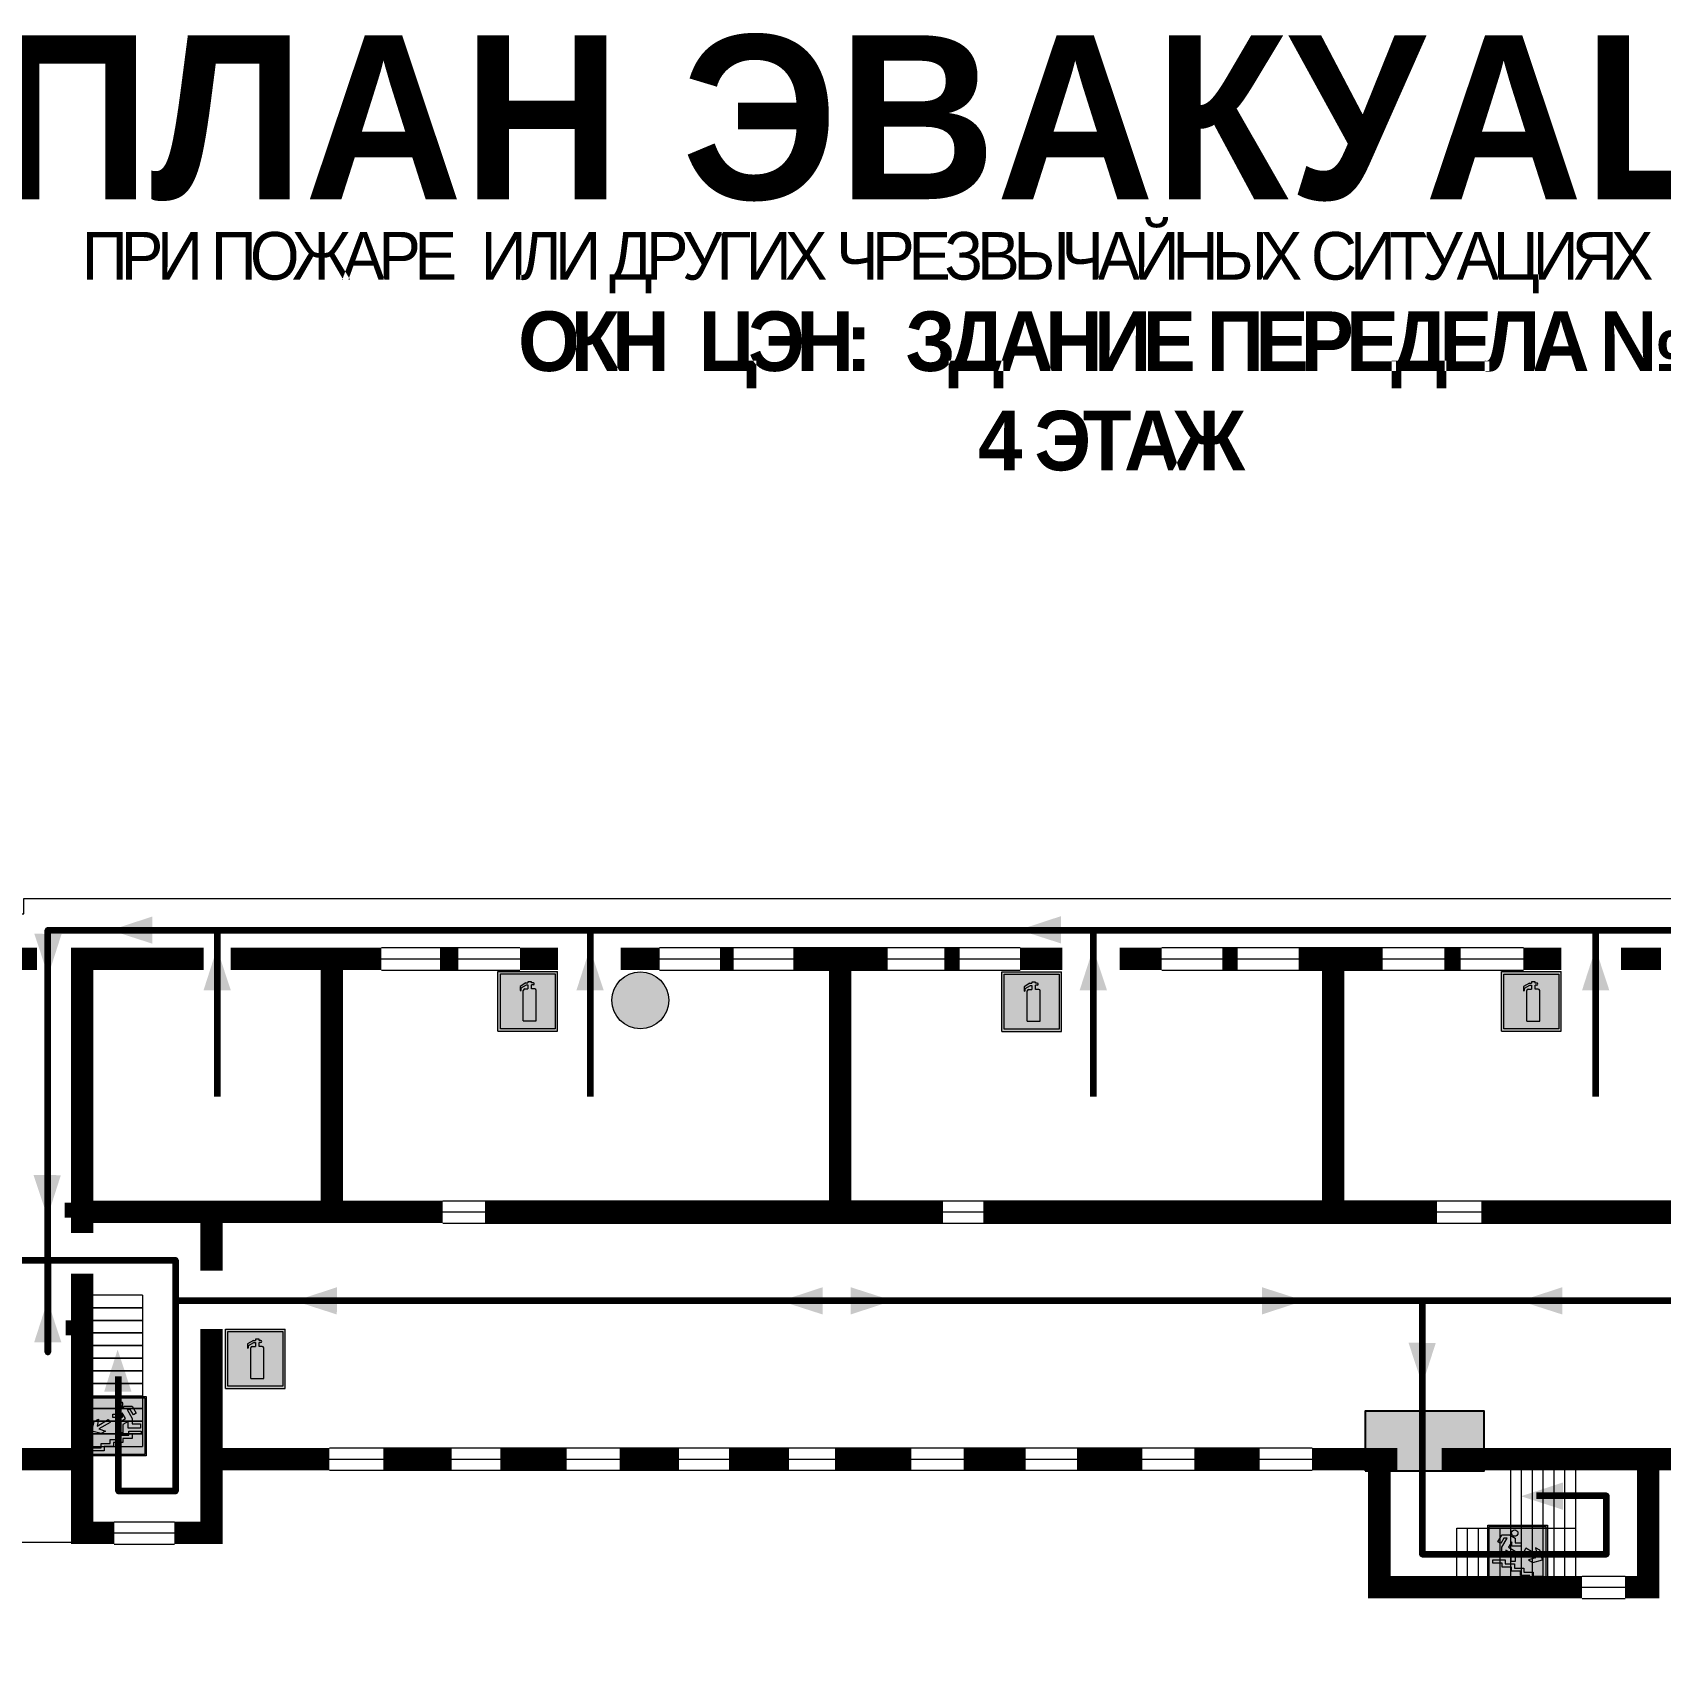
# Model space of a CAD drawing. Header units: millimetres. Extents: x 13810 to 67229, y 12374 to 21950.
# Drawn here: x 33549.8 to 33768.2, y 15489.3 to 15709.8 of the extents above; entities that cross this region are included whole.
import ezdxf

# ---------------------------------------------------------------- set-up
doc = ezdxf.new("R2010")
doc.units = ezdxf.units.MM
doc.layers.add('План_Штампы', color=7, linetype='Continuous')
doc.styles.add('обычный', font='arial.ttf')

# ---------------------------------------------------------------- blocks, each defined once
blk = doc.blocks.new('вниз 3')
at = {"lineweight": 0, "true_color": 0xffffff}
h = blk.add_hatch(color=7, dxfattribs=at)
h.dxf.hatch_style = 1
h.paths.add_polyline_path([(40997.5, -4475.69), (40997.25, -4475.28), (40995.76, -4476.15), (40995.97, -4475.23), (40995.39, -4475.56), (40995.05, -4476.83), (40996.33, -4477.17), (40996.91, -4476.83), (40996, -4476.55)], flags=0)
h.paths.add_polyline_path([(40999.81, -4473.95), (41000.22, -4473.95), (41000.64, -4474.67), (41001.03, -4474.43), (41000.46, -4473.49), (41000.42, -4473.49), (40999.43, -4473.49), (40998.68, -4473.92), (40998.68, -4474.57), (40997.88, -4474.57), (40997.88, -4475), (40999.14, -4475), (40999.14, -4474.43), (40999.14, -4474.38), (40999.59, -4475.15), (40998.72, -4475.67), (40998.72, -4477.06), (40999.24, -4477.06), (40999.24, -4475.96), (40999.95, -4475.56), (40999.95, -4476.43), (41001.61, -4476.43), (41001.61, -4475.88), (41000.47, -4475.88), (41000.47, -4475.12)], flags=0)
h.paths.add_polyline_path([(40999.2, -4473.24, 1), (40998.35, -4473.24, 1)], flags=0)
h.paths.add_polyline_path([(41000.46, -4477.26), (41001.69, -4477.26), (41001.69, -4476.84), (41000.03, -4476.84), (41000.03, -4477.39), (40998.78, -4477.39), (40998.78, -4477.95), (40997.53, -4477.95), (40997.53, -4478.5), (40996.29, -4478.5), (40996.29, -4479.06), (40995.05, -4479.06), (40995.05, -4479.48), (40995.29, -4479.48), (40996.72, -4479.48), (40996.72, -4478.92), (40997.97, -4478.92), (40997.97, -4478.36), (40999.2, -4478.36), (40999.2, -4477.81), (41000.46, -4477.81)], flags=0)
h.paths.add_polyline_path([(41002.37, -4472.17), (40994.37, -4472.17), (40994.37, -4480.17), (41002.37, -4480.17)])
h.paths.add_polyline_path([(41002.16, -4479.96), (40994.57, -4479.96), (40994.57, -4472.37), (41002.16, -4472.37)], flags=16)
h.paths.add_polyline_path([(41001.61, -4475.88), (41001.61, -4476.43), (40999.95, -4476.43), (40999.95, -4475.56), (40999.24, -4475.96), (40999.24, -4477.06), (40998.72, -4477.06), (40998.72, -4475.67), (40999.59, -4475.15), (40999.14, -4474.38), (40999.14, -4474.43), (40999.14, -4475), (40997.88, -4475), (40997.88, -4474.57), (40998.68, -4474.57), (40998.68, -4473.92), (40999.43, -4473.49), (41000.42, -4473.49), (41000.46, -4473.49), (41001.03, -4474.43), (41000.64, -4474.67), (41000.22, -4473.95), (40999.81, -4473.95), (41000.47, -4475.12), (41000.47, -4475.88)], flags=0)
h.paths.add_polyline_path([(41001.69, -4476.84), (41001.69, -4477.26), (41000.46, -4477.26), (41000.46, -4477.81), (40999.2, -4477.81), (40999.2, -4478.36), (40997.97, -4478.36), (40997.97, -4478.92), (40996.72, -4478.92), (40996.72, -4479.48), (40995.05, -4479.48), (40995.05, -4479.06), (40996.29, -4479.06), (40996.29, -4478.5), (40997.53, -4478.5), (40997.53, -4477.95), (40998.78, -4477.95), (40998.78, -4477.39), (41000.03, -4477.39), (41000.03, -4476.84)], flags=0)
h.paths.add_polyline_path([(40998.35, -4473.24, -1), (40999.2, -4473.24, -1)], flags=0)
h.paths.add_polyline_path([(40997.5, -4475.69), (40996, -4476.55), (40996.91, -4476.83), (40996.33, -4477.17), (40995.05, -4476.83), (40995.39, -4475.56), (40995.97, -4475.23), (40995.76, -4476.15), (40997.25, -4475.28)], flags=0)
at = {"lineweight": 0}
h = blk.add_hatch(color=126, dxfattribs=at)
h.dxf.hatch_style = 1
h.paths.add_polyline_path([(41002.16, -4472.37), (40994.57, -4472.37), (40994.57, -4479.96), (41002.16, -4479.96)])
h.paths.add_polyline_path([(40995.97, -4475.23), (40995.76, -4476.15), (40997.25, -4475.28), (40997.5, -4475.69), (40996, -4476.55), (40996.91, -4476.83), (40996.33, -4477.17), (40995.05, -4476.83), (40995.39, -4475.56)], flags=16)
h.paths.add_polyline_path([(40997.88, -4474.57), (40998.68, -4474.57), (40998.68, -4473.92), (40999.43, -4473.49), (41000.42, -4473.49), (41000.46, -4473.49), (41001.03, -4474.43), (41000.64, -4474.67), (41000.22, -4473.95), (40999.81, -4473.95), (41000.47, -4475.12), (41000.47, -4475.88), (41001.61, -4475.88), (41001.61, -4476.43), (40999.95, -4476.43), (40999.95, -4475.56), (40999.24, -4475.96), (40999.24, -4477.06), (40998.72, -4477.06), (40998.72, -4475.67), (40999.59, -4475.15), (40999.14, -4474.38), (40999.14, -4474.43), (40999.14, -4475), (40997.88, -4475)], flags=16)
h.paths.add_polyline_path([(40998.35, -4473.24, -1), (40999.2, -4473.24, -1)], flags=16)
h.paths.add_polyline_path([(40997.53, -4477.95), (40998.78, -4477.95), (40998.78, -4477.39), (41000.03, -4477.39), (41000.03, -4476.84), (41001.69, -4476.84), (41001.69, -4477.26), (41000.46, -4477.26), (41000.46, -4477.81), (40999.2, -4477.81), (40999.2, -4478.36), (40997.97, -4478.36), (40997.97, -4478.92), (40996.72, -4478.92), (40996.72, -4479.48), (40995.05, -4479.48), (40995.05, -4479.06), (40996.29, -4479.06), (40996.29, -4478.5), (40997.53, -4478.5)], flags=16)
at = {"lineweight": 0, "true_color": 0xffffff}
h = blk.add_hatch(color=7, dxfattribs=at)
h.dxf.hatch_style = 1
h.paths.add_polyline_path([(40999.2, -4473.24, 1), (40998.35, -4473.24, 1)])
h.paths.add_polyline_path([(40999.81, -4473.95), (41000.22, -4473.95), (41000.64, -4474.67), (41001.03, -4474.43), (41000.46, -4473.49), (41000.42, -4473.49), (40999.43, -4473.49), (40998.68, -4473.92), (40998.68, -4474.57), (40997.88, -4474.57), (40997.88, -4475), (40999.14, -4475), (40999.14, -4474.43), (40999.14, -4474.38), (40999.59, -4475.15), (40998.72, -4475.67), (40998.72, -4477.06), (40999.24, -4477.06), (40999.24, -4475.96), (40999.95, -4475.56), (40999.95, -4476.43), (41001.61, -4476.43), (41001.61, -4475.88), (41000.47, -4475.88), (41000.47, -4475.12)])
h.paths.add_polyline_path([(40999.2, -4477.81), (41000.46, -4477.81), (41000.46, -4477.26), (41001.69, -4477.26), (41001.69, -4476.84), (41000.03, -4476.84), (41000.03, -4477.39), (40998.78, -4477.39), (40998.78, -4477.95), (40997.53, -4477.95), (40997.53, -4478.5), (40996.29, -4478.5), (40996.29, -4479.06), (40995.05, -4479.06), (40995.05, -4479.48), (40995.29, -4479.48), (40996.72, -4479.48), (40996.72, -4478.92), (40997.97, -4478.92), (40997.97, -4478.36), (40999.2, -4478.36)])
h.paths.add_polyline_path([(40997.5, -4475.69), (40997.25, -4475.28), (40995.76, -4476.15), (40995.97, -4475.23), (40995.39, -4475.56), (40995.05, -4476.83), (40996.33, -4477.17), (40996.91, -4476.83), (40996, -4476.55)])
at = {"color": 126, "lineweight": 0}
for points in [[(40994.37, -4472.17), (41002.37, -4472.17), (41002.37, -4480.17), (40994.37, -4480.17)], [(40994.57, -4472.37), (41002.16, -4472.37), (41002.16, -4479.96), (40994.57, -4479.96)]]:
    blk.add_lwpolyline(points, close=True, dxfattribs=at)
for points in [[(40999.14, -4474.43), (40999.14, -4475), (40997.88, -4475), (40997.88, -4474.57), (40998.68, -4474.57), (40998.68, -4473.92), (40999.43, -4473.49), (41000.42, -4473.49), (41000.46, -4473.49), (41001.03, -4474.43), (41000.64, -4474.67), (41000.22, -4473.95), (40999.81, -4473.95), (41000.47, -4475.12), (41000.47, -4475.88), (41001.61, -4475.88), (41001.61, -4476.43), (40999.95, -4476.43), (40999.95, -4475.56), (40999.24, -4475.96), (40999.24, -4477.06), (40998.72, -4477.06), (40998.72, -4475.67), (40999.59, -4475.15), (40999.14, -4474.38), (40999.14, -4474.43)], [(40995.05, -4476.83), (40995.39, -4475.56), (40995.97, -4475.23), (40995.76, -4476.15), (40997.25, -4475.28), (40997.5, -4475.69), (40996, -4476.55), (40996.91, -4476.83), (40996.33, -4477.17), (40995.05, -4476.83)], [(40995.29, -4479.48), (40995.05, -4479.48), (40995.05, -4479.06), (40996.29, -4479.06), (40996.29, -4478.5), (40997.53, -4478.5), (40997.53, -4477.95), (40998.78, -4477.95), (40998.78, -4477.39), (41000.03, -4477.39), (41000.03, -4476.84), (41001.69, -4476.84), (41001.69, -4477.26), (41000.46, -4477.26), (41000.46, -4477.81), (40999.2, -4477.81), (40999.2, -4478.36), (40997.97, -4478.36), (40997.97, -4478.92), (40996.72, -4478.92), (40996.72, -4479.48), (40995.05, -4479.48)]]:
    blk.add_lwpolyline(points, dxfattribs=at)
blk.add_circle((40998.77, -4473.24), 0.426, dxfattribs=at)
blk = doc.blocks.new('вниз')
at = {"lineweight": 0, "true_color": 0xffffff}
h = blk.add_hatch(color=7, dxfattribs=at)
h.dxf.hatch_style = 1
h.paths.add_polyline_path([(40994.51, -4472.22), (40986.51, -4472.22), (40986.51, -4480.22), (40994.51, -4480.22)])
h.paths.add_polyline_path([(40994.31, -4472.42), (40994.31, -4480.01), (40986.71, -4480.01), (40986.71, -4472.42)], flags=16)
h.paths.add_polyline_path([(40988.43, -4473.53), (40989.43, -4473.53), (40990.19, -4473.96), (40990.19, -4474.6), (40991, -4474.6), (40991, -4475.06), (40989.73, -4475.06), (40989.73, -4474.46), (40989.3, -4475.18), (40990.17, -4475.7), (40990.17, -4477.11), (40989.63, -4477.11), (40989.63, -4476.01), (40988.94, -4475.59), (40988.94, -4476.46), (40988.94, -4476.46), (40987.47, -4476.46), (40987.26, -4476.46), (40987.26, -4475.92), (40988.4, -4475.92), (40988.4, -4475.2), (40989.1, -4473.99), (40988.66, -4473.99), (40988.24, -4474.7), (40987.86, -4474.47), (40988.41, -4473.56)], flags=0)
h.paths.add_polyline_path([(40990.55, -4473.29, -1), (40989.69, -4473.29, -1)], flags=0)
h.paths.add_polyline_path([(40988.85, -4476.89), (40988.85, -4477.43), (40990.1, -4477.43), (40990.1, -4477.99), (40991.34, -4477.99), (40991.34, -4478.54), (40992.59, -4478.54), (40992.59, -4479.09), (40993.83, -4479.09), (40993.83, -4479.52), (40992.17, -4479.52), (40992.17, -4478.97), (40990.91, -4478.97), (40990.91, -4478.41), (40989.68, -4478.41), (40989.68, -4477.86), (40988.43, -4477.86), (40988.43, -4477.31), (40987.6, -4477.31), (40987.18, -4477.31), (40987.18, -4476.89)], flags=0)
h.paths.add_polyline_path([(40991.61, -4475.33), (40993.12, -4476.2), (40992.9, -4475.27), (40993.48, -4475.6), (40993.83, -4476.88), (40992.56, -4477.22), (40991.97, -4476.88), (40992.9, -4476.61), (40991.38, -4475.74), (40991.58, -4475.39)], flags=0)
h.paths.add_polyline_path([(40990.19, -4473.96), (40989.43, -4473.53), (40988.43, -4473.53), (40988.41, -4473.56), (40987.86, -4474.47), (40988.24, -4474.7), (40988.66, -4473.99), (40989.1, -4473.99), (40988.4, -4475.2), (40988.4, -4475.92), (40987.26, -4475.92), (40987.26, -4476.46), (40987.47, -4476.46), (40988.94, -4476.46), (40988.94, -4476.27), (40988.94, -4475.59), (40989.63, -4476.01), (40989.63, -4477.11), (40990.17, -4477.11), (40990.17, -4475.7), (40989.3, -4475.18), (40989.73, -4474.46), (40989.73, -4475.06), (40991, -4475.06), (40991, -4474.6), (40990.19, -4474.6)], flags=0)
h.paths.add_polyline_path([(40990.55, -4473.29, 1), (40989.69, -4473.29, 1)], flags=0)
h.paths.add_polyline_path([(40991.61, -4475.33), (40991.58, -4475.39), (40991.38, -4475.74), (40992.9, -4476.61), (40991.97, -4476.88), (40992.56, -4477.22), (40993.83, -4476.88), (40993.48, -4475.6), (40992.9, -4475.27), (40993.12, -4476.2)], flags=0)
h.paths.add_polyline_path([(40990.1, -4477.43), (40988.85, -4477.43), (40988.85, -4476.89), (40987.18, -4476.89), (40987.18, -4477.31), (40987.6, -4477.31), (40988.43, -4477.31), (40988.43, -4477.86), (40989.68, -4477.86), (40989.68, -4478.41), (40990.91, -4478.41), (40990.91, -4478.97), (40992.17, -4478.97), (40992.17, -4479.52), (40993.83, -4479.52), (40993.83, -4479.09), (40992.59, -4479.09), (40992.59, -4478.54), (40991.34, -4478.54), (40991.34, -4477.99), (40990.1, -4477.99)], flags=0)
at = {"lineweight": 0}
h = blk.add_hatch(color=126, dxfattribs=at)
h.dxf.hatch_style = 1
h.paths.add_polyline_path([(40994.31, -4472.42), (40986.71, -4472.42), (40986.71, -4480.01), (40994.31, -4480.01)])
h.paths.add_polyline_path([(40988.43, -4473.53), (40989.43, -4473.53), (40990.19, -4473.96), (40990.19, -4474.6), (40991, -4474.6), (40991, -4475.06), (40989.73, -4475.06), (40989.73, -4474.46), (40989.3, -4475.18), (40990.17, -4475.7), (40990.17, -4477.11), (40989.63, -4477.11), (40989.63, -4476.01), (40988.94, -4475.59), (40988.94, -4476.46), (40988.94, -4476.46), (40987.47, -4476.46), (40987.26, -4476.46), (40987.26, -4475.92), (40988.4, -4475.92), (40988.4, -4475.2), (40989.1, -4473.99), (40988.66, -4473.99), (40988.24, -4474.7), (40987.86, -4474.47), (40988.41, -4473.56)], flags=16)
h.paths.add_polyline_path([(40990.55, -4473.29, -1), (40989.69, -4473.29, -1)], flags=16)
h.paths.add_polyline_path([(40988.85, -4476.89), (40988.85, -4477.43), (40990.1, -4477.43), (40990.1, -4477.99), (40991.34, -4477.99), (40991.34, -4478.54), (40992.59, -4478.54), (40992.59, -4479.09), (40993.83, -4479.09), (40993.83, -4479.52), (40992.17, -4479.52), (40992.17, -4478.97), (40990.91, -4478.97), (40990.91, -4478.41), (40989.68, -4478.41), (40989.68, -4477.86), (40988.43, -4477.86), (40988.43, -4477.31), (40987.6, -4477.31), (40987.18, -4477.31), (40987.18, -4476.89)], flags=16)
h.paths.add_polyline_path([(40991.61, -4475.33), (40993.12, -4476.2), (40992.9, -4475.27), (40993.48, -4475.6), (40993.83, -4476.88), (40992.56, -4477.22), (40991.97, -4476.88), (40992.9, -4476.61), (40991.38, -4475.74), (40991.58, -4475.39)], flags=16)
at = {"lineweight": 0, "true_color": 0xffffff}
h = blk.add_hatch(color=7, dxfattribs=at)
h.dxf.hatch_style = 1
h.paths.add_polyline_path([(40989.73, -4474.46), (40989.73, -4475.06), (40991, -4475.06), (40991, -4474.6), (40990.19, -4474.6), (40990.19, -4473.96), (40989.43, -4473.53), (40988.43, -4473.53), (40988.41, -4473.56), (40987.86, -4474.47), (40988.24, -4474.7), (40988.66, -4473.99), (40989.1, -4473.99), (40988.4, -4475.2), (40988.4, -4475.92), (40987.26, -4475.92), (40987.26, -4476.46), (40987.47, -4476.46), (40988.94, -4476.46), (40988.94, -4475.59), (40989.63, -4476.01), (40989.63, -4477.11), (40990.17, -4477.11), (40990.17, -4475.7), (40989.3, -4475.18)])
h.paths.add_polyline_path([(40989.69, -4473.29, 1), (40990.55, -4473.29, 1)])
h.paths.add_polyline_path([(40991.61, -4475.33), (40991.58, -4475.39), (40991.38, -4475.74), (40992.9, -4476.61), (40991.97, -4476.88), (40992.56, -4477.22), (40993.83, -4476.88), (40993.48, -4475.6), (40992.9, -4475.27), (40993.12, -4476.2)])
h.paths.add_polyline_path([(40990.1, -4477.43), (40988.85, -4477.43), (40988.85, -4476.89), (40987.18, -4476.89), (40987.18, -4477.31), (40987.6, -4477.31), (40988.43, -4477.31), (40988.43, -4477.86), (40989.68, -4477.86), (40989.68, -4478.41), (40990.91, -4478.41), (40990.91, -4478.97), (40992.17, -4478.97), (40992.17, -4479.52), (40993.83, -4479.52), (40993.83, -4479.09), (40992.59, -4479.09), (40992.59, -4478.54), (40991.34, -4478.54), (40991.34, -4477.99), (40990.1, -4477.99)])
at = {"color": 126, "lineweight": 0}
for points in [[(40986.51, -4472.22), (40994.51, -4472.22), (40994.51, -4480.22), (40986.51, -4480.22)], [(40986.71, -4472.42), (40994.31, -4472.42), (40994.31, -4480.01), (40986.71, -4480.01)]]:
    blk.add_lwpolyline(points, close=True, dxfattribs=at)
for points in [[(40987.47, -4476.46), (40987.26, -4476.46), (40987.26, -4475.92), (40988.4, -4475.92), (40988.4, -4475.2), (40989.1, -4473.99), (40988.66, -4473.99), (40988.24, -4474.7), (40987.86, -4474.47), (40988.41, -4473.56), (40988.43, -4473.53), (40989.43, -4473.53), (40990.19, -4473.96), (40990.19, -4474.6), (40991, -4474.6), (40991, -4475.06), (40989.73, -4475.06), (40989.73, -4474.46), (40989.3, -4475.18), (40990.17, -4475.7), (40990.17, -4477.11), (40989.63, -4477.11), (40989.63, -4476.01), (40988.94, -4475.59), (40988.94, -4476.46)], [(40987.6, -4477.31), (40987.18, -4477.31), (40987.18, -4476.89), (40988.85, -4476.89), (40988.85, -4477.43), (40990.1, -4477.43), (40990.1, -4477.99), (40991.34, -4477.99), (40991.34, -4478.54), (40992.59, -4478.54), (40992.59, -4479.09), (40993.83, -4479.09), (40993.83, -4479.52), (40992.17, -4479.52), (40992.17, -4478.97), (40990.91, -4478.97), (40990.91, -4478.41), (40989.68, -4478.41), (40989.68, -4477.86), (40988.43, -4477.86), (40988.43, -4477.31), (40987.6, -4477.31)], [(40987.47, -4476.46), (40988.94, -4476.46), (40988.94, -4476.27)], [(40991.58, -4475.39), (40991.38, -4475.74), (40992.9, -4476.61), (40991.97, -4476.88), (40992.56, -4477.22), (40993.83, -4476.88), (40993.48, -4475.6), (40992.9, -4475.27), (40993.12, -4476.2), (40991.61, -4475.33), (40991.58, -4475.39)]]:
    blk.add_lwpolyline(points, dxfattribs=at)
blk.add_circle((40990.12, -4473.29), 0.432, dxfattribs=at)
blk = doc.blocks.new('A$C7B4425F7')
at = {"true_color": 0xffffff}
blk.add_hatch(color=7, dxfattribs=at).paths.add_polyline_path([(0, 0), (-16, 0), (-16, -8), (0, -8)])
h = blk.add_hatch(color=126)
h.paths.add_polyline_path([(-0.2, -0.2), (-15.8, -0.2), (-15.8, -7.8), (-0.2, -7.8)])
h.paths.add_polyline_path([(-11.76, -2.03), (-11.76, -3.66), (-11.17, -3.66, -0.568275), (-11.17, -6.18), (-12.58, -6.18), (-12.58, -2.03)], flags=16)
h.paths.add_polyline_path([(-13.33, -4.12, -0.495768), (-13.59, -6.18), (-15.03, -6.18), (-15.03, -2.03), (-13.59, -2.03, -0.487973)], flags=16)
h.paths.add_polyline_path([(-10.25, -2.03), (-9.48, -2.03), (-9.48, -6.18), (-10.25, -6.18)], flags=16)
h.paths.add_polyline_path([(-13.84, -3.69), (-14.24, -3.69), (-14.24, -3.03), (-13.9, -3.03, -0.692621)], flags=0)
h.paths.add_polyline_path([(-9.15, -2.03), (-8.4, -2.03), (-8.04, -3.07), (-7.68, -2.03), (-6.93, -2.03), (-7.64, -4.1), (-6.93, -6.18), (-7.68, -6.18), (-8.04, -5.14), (-8.4, -6.18), (-9.15, -6.18), (-8.44, -4.1)], flags=16)
h.paths.add_polyline_path([(-11.76, -4.46), (-11.42, -4.46, -0.692621), (-11.36, -5.12), (-11.76, -5.12)], flags=0)
h.paths.add_polyline_path([(-13.9, -5.2), (-14.24, -5.2), (-14.24, -4.55), (-13.84, -4.55, -0.708038)], flags=0)
edge = h.paths.add_edge_path(flags=16)
edge.add_ellipse((-5.51, -4.08), major_axis=(0, 2.05), ratio=0.586184, start_angle=0, end_angle=360)
edge = h.paths.add_edge_path(flags=0)
edge.add_ellipse((-5.51, -4.08), major_axis=(0, 1.14), ratio=0.454828, start_angle=0, end_angle=360)
h.paths.add_polyline_path([(-4.13, -4.96, 0.377264), (-3.48, -4.52, 0.0555), (-3.16, -2.03), (-1.66, -2.03), (-1.66, -4.96), (-0.96, -4.96), (-0.96, -7.01), (-1.75, -7.01), (-1.75, -6.18), (-3.3, -6.18), (-3.3, -7.02), (-4.13, -7.02)], flags=16)
h.paths.add_polyline_path([(-2.73, -2.91), (-2.28, -2.91), (-2.28, -4.96), (-3.05, -4.96, 0.079136)], flags=0)
at = {"color": 126}
blk.add_lwpolyline([(-16, -8), (0, -8), (0, 0), (-16, 0)], close=True, dxfattribs=at)
blk = doc.blocks.new('A$C3AD82952')
at = {"true_color": 0xf5f5ff}
h = blk.add_hatch(color=7, dxfattribs=at)
h.dxf.hatch_style = 1
h.paths.add_polyline_path([(8.21, 8.73, 0.414214), (7.89, 9.05), (7.22, 9.05), (7.22, 9.92), (7.59, 9.92, 1), (7.57, 10.36), (7.22, 10.36), (7.22, 10.6), (6.43, 10.6), (6.43, 10.36), (6.01, 10.36), (4.74, 9.59), (4.74, 8.69), (4.98, 8.73), (4.98, 9.26), (6.12, 9.91), (6.43, 9.91), (6.43, 9.05), (5.76, 9.05, 0.414214), (5.44, 8.73), (5.44, 2.2), (8.21, 2.2)], flags=0)
h.paths.add_polyline_path([(12.8, 12.8), (0, 12.8), (0, 0), (12.8, 0)])
h.paths.add_polyline_path([(0.51, 12.29), (12.29, 12.29), (12.29, 0.51), (0.51, 0.51)], flags=16)
h.paths.add_polyline_path([(4.74, 9.59), (6.01, 10.36), (6.43, 10.36), (6.43, 10.6), (7.22, 10.6), (7.22, 10.36), (7.59, 10.36, -0.94586), (7.59, 9.92), (7.22, 9.92), (7.22, 9.05), (7.89, 9.05, -0.414214), (8.21, 8.73), (8.21, 2.2), (5.44, 2.2), (5.44, 8.73, -0.414214), (5.76, 9.05), (6.43, 9.05), (6.43, 9.91), (6.12, 9.91), (4.98, 9.26), (4.98, 8.73), (4.74, 8.69)], flags=0)
h = blk.add_hatch(color=242)
h.dxf.hatch_style = 1
h.paths.add_polyline_path([(12.29, 12.29), (0.51, 12.29), (0.51, 0.51), (12.29, 0.51)])
h.paths.add_polyline_path([(4.74, 8.69), (4.74, 9.59), (6.01, 10.36), (6.43, 10.36), (6.43, 10.6), (7.22, 10.6), (7.22, 10.36), (7.59, 10.36, -0.94586), (7.59, 9.92), (7.22, 9.92), (7.22, 9.05), (7.89, 9.05, -0.414214), (8.21, 8.73), (8.21, 2.2), (5.44, 2.2), (5.44, 8.73, -0.414214), (5.76, 9.05), (6.43, 9.05), (6.43, 9.91), (6.12, 9.91), (4.98, 9.26), (4.98, 8.73)], flags=16)
h = blk.add_hatch(color=7, dxfattribs=at)
h.dxf.hatch_style = 1
h.paths.add_polyline_path([(8.21, 8.73, 0.414214), (7.89, 9.05), (7.22, 9.05), (7.22, 9.92), (7.59, 9.92, 1), (7.57, 10.36), (7.22, 10.36), (7.22, 10.6), (6.43, 10.6), (6.43, 10.36), (6.01, 10.36), (4.74, 9.59), (4.74, 8.69), (4.98, 8.73), (4.98, 9.26), (6.12, 9.91), (6.43, 9.91), (6.43, 9.05), (5.76, 9.05, 0.414214), (5.44, 8.73), (5.44, 2.2), (8.21, 2.2)])
at = {"color": 242, "lineweight": 5}
for p, q in [((0, 0), (0, 12.8)), ((0, 12.8), (12.8, 12.8)), ((7.22, 10.6), (6.43, 10.6)), ((6.43, 10.6), (6.43, 10.36)), ((7.22, 10.36), (7.22, 10.6)), ((12.8, 0), (12.8, 12.8)), ((6.01, 10.36), (4.74, 9.59)), ((4.74, 9.59), (4.74, 8.69)), ((4.74, 8.69), (4.98, 8.73)), ((4.98, 9.26), (6.12, 9.91)), ((4.98, 8.73), (4.98, 9.26)), ((5.44, 2.2), (5.44, 8.73)), ((5.76, 9.05), (6.43, 9.05)), ((6.01, 10.36), (6.43, 10.36)), ((6.12, 9.91), (6.43, 9.91)), ((6.43, 9.91), (6.43, 9.05)), ((7.59, 10.36), (7.22, 10.36)), ((7.22, 9.05), (7.22, 9.92)), ((7.59, 9.92), (7.22, 9.92)), ((7.89, 9.05), (7.22, 9.05)), ((8.21, 2.2), (8.21, 8.73)), ((0, 0), (12.8, 0)), ((5.44, 2.2), (8.21, 2.2))]:
    blk.add_line(p, q, dxfattribs=at)
blk.add_lwpolyline([(0.51, 12.29), (12.29, 12.29), (12.29, 0.51), (0.51, 0.51)], close=True, dxfattribs=at)
for centre, radius, start, end in [((5.76, 8.73), 0.32, 90, 180), ((7.58, 10.14), 0.223, 273.1875, 86.8125), ((7.89, 8.73), 0.32, 0, 90)]:
    blk.add_arc(centre, radius, start, end, dxfattribs=at)
blk = doc.blocks.new('A$C7B8C2D5B')
at = {"lineweight": 0}
h = blk.add_hatch(color=5, dxfattribs=at)
h.dxf.hatch_style = 1
h.paths.add_polyline_path([(1.4, -3.02, 1), (-2.11, -3.02, 1)])
at = {"color": 5, "lineweight": 0}
blk.add_circle((-0.36, -3.02), 1.75, dxfattribs=at)

msp = doc.modelspace()

# ---------------------------------------------------------------- linework, layer by layer
at = {"lineweight": 0}
for points in [[(33539.73, 15591.54), (33548.58, 15591.54), (33548.58, 15593.59), (33920.33, 15593.59), (33920.33, 15597.27), (33950.34, 15597.27), (33968.03, 15595.19), (33968.03, 15545.56), (33950.35, 15545.56), (33950.35, 15537.43), (33944.44, 15537.43)], [(33596.56, 15587), (33615.16, 15587)], [(33633.9, 15587), (33682.29, 15587)], [(33701.3, 15587), (33749.84, 15587)], [(33596.56, 15585.5), (33615.16, 15585.5)], [(33596.56, 15584), (33615.16, 15584)], [(33633.9, 15585.5), (33682.29, 15585.5)], [(33633.9, 15584), (33682.29, 15584)], [(33701.3, 15585.5), (33749.84, 15585.5)], [(33701.3, 15584), (33749.84, 15584)], [(33604.8, 15553.03), (33881.24, 15553.03)], [(33604.8, 15551.53), (33881.24, 15551.53)], [(33604.8, 15550.03), (33881.24, 15550.03)], [(33564.5, 15540.36), (33556.42, 15540.36)], [(33564.5, 15540.36), (33564.5, 15520.04)], [(33564.5, 15538.67), (33556.42, 15538.67)], [(33556.42, 15538.67), (33564.5, 15538.67)], [(33564.5, 15536.97), (33556.42, 15536.97)], [(33556.42, 15536.97), (33564.5, 15536.97)], [(33564.5, 15535.28), (33556.42, 15535.28)], [(33556.42, 15535.28), (33564.5, 15535.28)], [(33564.5, 15533.59), (33556.42, 15533.59)], [(33556.42, 15533.59), (33564.5, 15533.59)], [(33564.5, 15531.89), (33556.42, 15531.89)], [(33556.42, 15531.89), (33564.5, 15531.89)], [(33564.5, 15530.2), (33556.42, 15530.2)], [(33556.42, 15530.2), (33564.5, 15530.2)], [(33564.5, 15528.51), (33556.42, 15528.51)], [(33556.42, 15528.51), (33564.5, 15528.51)], [(33564.5, 15526.81), (33556.42, 15526.81)], [(33556.42, 15526.81), (33564.5, 15526.81)], [(33564.5, 15525.12), (33556.42, 15525.12)], [(33556.42, 15525.12), (33564.5, 15525.12)], [(33564.5, 15523.42), (33556.42, 15523.42)], [(33556.42, 15523.42), (33564.5, 15523.42)], [(33564.5, 15521.73), (33556.42, 15521.73)], [(33556.42, 15521.73), (33564.5, 15521.73)], [(33556.42, 15520.04), (33564.5, 15520.04)], [(33589.59, 15519.85), (33721.48, 15519.85)], [(33589.59, 15518.35), (33721.48, 15518.35)], [(33748.15, 15502.64), (33748.15, 15518.35)], [(33748.15, 15502.64), (33748.15, 15518.35)], [(33749.6, 15502.64), (33749.6, 15518.35)], [(33749.6, 15502.64), (33749.6, 15518.35)], [(33749.6, 15502.64), (33749.6, 15518.35)], [(33751.05, 15502.64), (33751.05, 15518.35)], [(33751.05, 15502.64), (33751.05, 15518.35)], [(33751.05, 15502.64), (33751.05, 15518.35)], [(33752.5, 15502.64), (33752.5, 15518.35)], [(33752.5, 15502.64), (33752.5, 15518.35)], [(33752.5, 15502.64), (33752.5, 15518.35)], [(33753.95, 15502.64), (33753.95, 15518.35)], [(33753.95, 15502.64), (33753.95, 15518.35)], [(33753.95, 15502.64), (33753.95, 15518.35)], [(33755.4, 15502.64), (33755.4, 15518.35)], [(33755.4, 15502.64), (33755.4, 15518.35)], [(33755.4, 15502.64), (33755.4, 15518.35)], [(33756.86, 15502.64), (33756.86, 15518.35)], [(33589.59, 15516.85), (33721.48, 15516.85)], [(33560.71, 15509.93), (33568.78, 15509.93)], [(33740.89, 15502.64), (33740.89, 15509.06)], [(33740.89, 15509.06), (33756.86, 15509.06)], [(33742.34, 15502.64), (33742.34, 15509.06)], [(33742.34, 15502.64), (33742.34, 15509.06)], [(33743.79, 15502.64), (33743.79, 15509.06)], [(33743.79, 15502.64), (33743.79, 15509.06)], [(33745.25, 15502.64), (33745.25, 15509.06)], [(33745.25, 15502.64), (33745.25, 15509.06)], [(33746.7, 15502.64), (33746.7, 15509.06)], [(33746.7, 15502.64), (33746.7, 15509.06)], [(33502.26, 15507.19), (33502.26, 15489.35), (33514.52, 15489.35), (33514.52, 15507.19), (33556.42, 15507.19)], [(33560.71, 15508.43), (33568.78, 15508.43)], [(33560.71, 15506.93), (33568.78, 15506.93)], [(33757.72, 15502.64), (33763.49, 15502.64)], [(33757.72, 15501.14), (33763.49, 15501.14)], [(33757.72, 15499.64), (33763.49, 15499.64)]]:
    msp.add_lwpolyline(points, dxfattribs=at)
at = {"color": 126, "lineweight": 100, "true_color": 0x008754}
for points in [[(33551.81, 15545.06), (33551.81, 15532.69), (33551.81, 15589.35), (33922.32, 15589.35), (33922.32, 15594.58), (33965.23, 15594.58), (33965.23, 15589.27)], [(33574.51, 15589.35), (33574.51, 15567.02)], [(33624.56, 15589.35), (33624.56, 15567.02)], [(33692.1, 15589.35), (33692.1, 15567.02)], [(33759.53, 15589.35), (33759.53, 15567.02)], [(33532.45, 15532.69), (33532.45, 15545.06), (33568.93, 15545.06), (33568.93, 15514.05), (33561.27, 15514.05), (33561.27, 15529.45)], [(33568.93, 15539.64), (33623.42, 15539.64), (33736.24, 15539.64), (33736.24, 15505.59), (33760.98, 15505.59), (33760.98, 15513.42), (33751.6, 15513.42)], [(33736.24, 15539.64), (33932.01, 15539.64)]]:
    msp.add_lwpolyline(points, dxfattribs=at)
at = {"lineweight": 0}
for points, const_width in [([(33550.36, 15585.5), (33536.59, 15585.5)], 3), ([(33556.42, 15548.72), (33556.42, 15585.5), (33572.7, 15585.5)], 3), ([(33596.56, 15585.5), (33576.31, 15585.5)], 3), ([(33589.92, 15585.5), (33589.92, 15551.53)], 3), ([(33606.9, 15585.5), (33604.42, 15585.5)], 3), ([(33620.26, 15585.5), (33615.16, 15585.5)], 3), ([(33633.9, 15585.5), (33628.66, 15585.5)], 3), ([(33643.82, 15585.5), (33642.02, 15585.5)], 3), ([(33664.52, 15585.5), (33651.85, 15585.5)], 3), ([(33658.14, 15585.5), (33658.14, 15551.53)], 3), ([(33674.17, 15585.5), (33672.1, 15585.5)], 3), ([(33687.94, 15585.5), (33682.29, 15585.5)], 3), ([(33701.3, 15585.5), (33695.66, 15585.5)], 3), ([(33711.5, 15585.5), (33709.43, 15585.5)], 3), ([(33730.97, 15585.5), (33719.67, 15585.5)], 3), ([(33724.31, 15585.5), (33724.31, 15551.53)], 3), ([(33741.43, 15585.5), (33739.23, 15585.5)], 3), ([(33754.94, 15585.5), (33749.84, 15585.5)], 3), ([(33768.3, 15585.5), (33762.93, 15585.5)], 3), ([(33554.07, 15551.76), (33556.42, 15551.76)], 2), ([(33604.8, 15551.53), (33556.42, 15551.53)], 3), ([(33573.76, 15543.63), (33573.76, 15551.53)], 3), ([(33671.92, 15551.53), (33610.48, 15551.53)], 3), ([(33738.22, 15551.53), (33677.33, 15551.53)], 3), ([(33807.56, 15551.53), (33744.19, 15551.53)], 3), ([(33556.42, 15543.26), (33556.42, 15508.43), (33560.71, 15508.43)], 3), ([(33554.18, 15535.96), (33556.42, 15535.96)], 2), ([(33568.78, 15508.43), (33573.76, 15508.43), (33573.76, 15535.8)], 3), ([(33532.6, 15518.35), (33556.42, 15518.35)], 3), ([(33573.76, 15518.35), (33589.59, 15518.35)], 3), ([(33596.8, 15518.35), (33605.99, 15518.35)], 3), ([(33612.51, 15518.35), (33621.45, 15518.35)], 3), ([(33628.52, 15518.35), (33636.51, 15518.35)], 3), ([(33643.2, 15518.35), (33651.28, 15518.35)], 3), ([(33657.46, 15518.35), (33667.68, 15518.35)], 3), ([(33674.72, 15518.35), (33683.05, 15518.35)], 3), ([(33689.92, 15518.35), (33698.71, 15518.35)], 3), ([(33705.68, 15518.35), (33714.44, 15518.35)], 3), ([(33721.48, 15518.35), (33732.9, 15518.35)], 3), ([(33730.5, 15518.35), (33730.5, 15501.14), (33757.72, 15501.14)], 3), ([(33738.85, 15518.35), (33777.83, 15518.35)], 3), ([(33763.49, 15501.14), (33766.58, 15501.14), (33766.58, 15518.35)], 3)]:
    msp.add_lwpolyline(points, dxfattribs=dict(at, const_width=const_width))
at = {"layer": 'План_Штампы', "color": 126, "true_color": 0x008754}
for points in [[(33565.84, 15591.19), (33565.84, 15587.53), (33560.22, 15589.34)], [(33687.77, 15591.23), (33687.76, 15587.57), (33682.14, 15589.38)], [(33549.98, 15588.86), (33553.64, 15588.85), (33551.84, 15583.23)], [(33576.35, 15581.27), (33572.69, 15581.28), (33574.5, 15586.9)], [(33626.4, 15581.27), (33622.74, 15581.28), (33624.55, 15586.9)], [(33693.95, 15581.27), (33690.28, 15581.28), (33692.09, 15586.9)], [(33761.37, 15581.27), (33757.71, 15581.28), (33759.52, 15586.9)], [(33549.88, 15556.47), (33553.54, 15556.46), (33551.74, 15550.84)], [(33590.59, 15541.42), (33590.58, 15537.76), (33584.96, 15539.57)], [(33655.79, 15541.42), (33655.79, 15537.76), (33650.16, 15539.57)], [(33659.55, 15537.76), (33659.55, 15541.42), (33665.17, 15539.61)], [(33714.75, 15537.76), (33714.76, 15541.42), (33720.38, 15539.61)], [(33755.05, 15541.42), (33755.05, 15537.76), (33749.42, 15539.57)], [(33553.62, 15534), (33549.95, 15534), (33551.76, 15539.62)], [(33734.42, 15533.96), (33738.08, 15533.95), (33736.27, 15528.33)], [(33563.02, 15527.41), (33559.36, 15527.42), (33561.16, 15533.04)], [(33755.14, 15515.21), (33755.14, 15511.55), (33749.52, 15513.36)]]:
    msp.add_solid(points, dxfattribs=at)

# ---------------------------------------------------------------- block references
for name, p, xscale, yscale, zscale in [('A$C3AD82952', (33612.21, 15575.8), 0.625, 0.625, 0.625), ('A$C7B8C2D5B', (33632.1, 15586.51), 2.177419353276491, 2.177419353276491, 2.177419353276491), ('A$C3AD82952', (33679.85, 15575.75), 0.625, 0.625, 0.625), ('A$C3AD82952', (33746.89, 15575.78), 0.625, 0.625, 0.625), ('A$C3AD82952', (33575.63, 15527.81), 0.625, 0.625, 0.625)]:
    msp.add_blockref(name, p, dxfattribs=dict(xscale=xscale, yscale=yscale, zscale=zscale))
at = {"color": 126, "true_color": 0x008754}
for name, p in [('вниз 3', (-7437.36, 19998.94)), ('вниз', (-7241.45, 19981.71))]:
    msp.add_blockref(name, p, dxfattribs=at)
at = {"layer": 'План_Штампы'}
msp.add_blockref('A$C7B4425F7', (33744.59, 15524.79), dxfattribs=at)

# ---------------------------------------------------------------- texts
at = {"lineweight": 0, "insert": (33544.44, 15709.47), "char_height": 22, "width": 493.8901, "attachment_point": 1, "style": 'обычный'}
msp.add_mtext('{\\fProxima Nova Rg|b1|i0|c204|p2;ПЛАН ЭВАКУАЦИИ}', dxfattribs=at)
at = {"color": 0, "lineweight": 0, "insert": (33693.83, 15677.68), "char_height": 8, "width": 449.2158, "attachment_point": 5, "style": 'обычный'}
msp.add_mtext('{\\fArial Black|b1|i0|c204|p34;\\H2x;\\T0.85;  \\fArial Narrow|b0|i0|c204|p34;\\H0.8x;\\W0.9;\\P\\fProxima Nova Rg|b0|i0|c204|p2;\\H0.5x;\\W1;\\C256;ПРИ ПОЖАРЕ  ИЛИ ДРУГИХ ЧРЕЗВЫЧАЙНЫХ СИТУАЦИЯХ  ИЗ ПОМЕЩЕНИЙ \\fProxima Nova Rg|b1|i0|c204|p2;\\H1.25x;\\P ОКН  ЦЭН:  ЗДАНИЕ ПЕРЕДЕЛА №3\\P4 ЭТАЖ}', dxfattribs=at)

doc.saveas('drawing.dxf')
